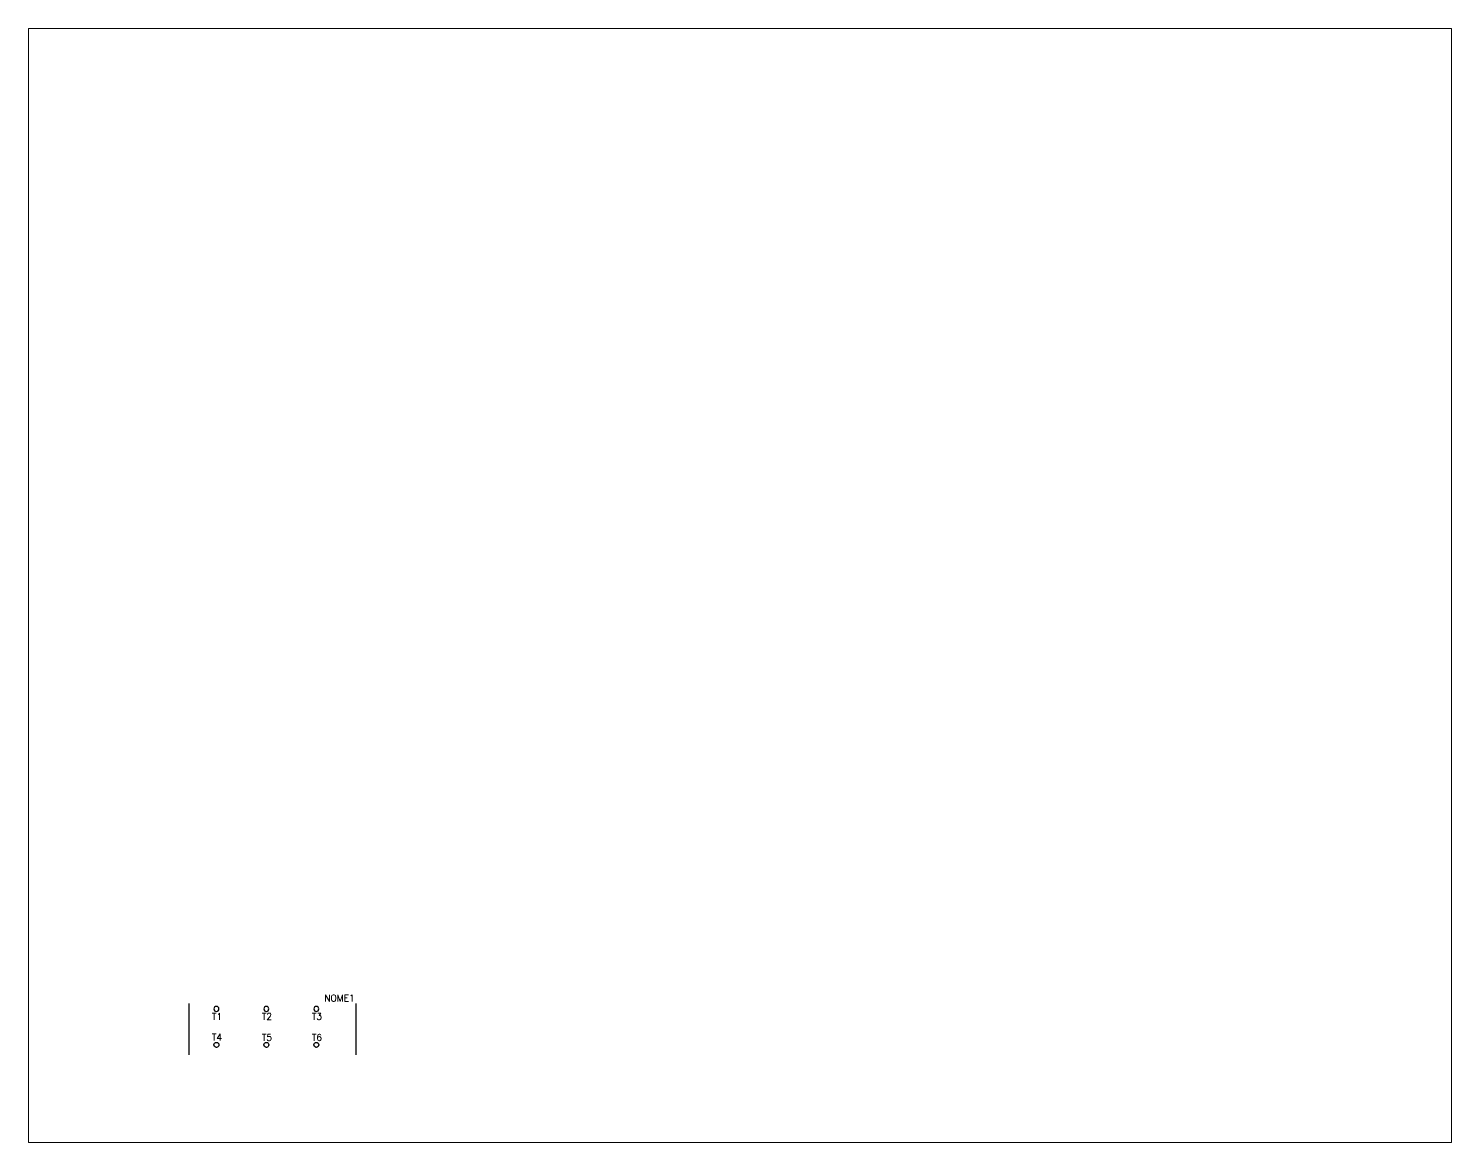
# Paper-space layout 'Layout1' of a CAD drawing. Extents: x 1.03 to 9.28, y 0.81 to 7.27.
# The model-space entities are those that its viewports show. They can reach past a viewport. Long polylines and large blocks are cut down to what shows.
import ezdxf
from ezdxf.enums import TextEntityAlignment as Align

# ---------------------------------------------------------------- set-up
doc = ezdxf.new("R2010")
doc.units = 0
doc.header["$LTSCALE"] = 10
doc.header["$MEASUREMENT"] = 0
doc.layers.get('0').update_dxf_attribs({"linetype": 'CONTINUOUS'})
doc.styles.add('ROMANS', font='romans.shx', dxfattribs={"height": 0.2})

# ---------------------------------------------------------------- blocks, each defined once
blk = doc.blocks.new('CON3')
blk.add_circle((0, 0), 1)

msp = doc.modelspace()

# ---------------------------------------------------------------- linework, layer by layer
at = {"color": 7}
for p, q in [((44.51, 22.92), (44.51, 7.55)), ((94.77, 7.55), (94.77, 22.92))]:
    msp.add_line(p, q, dxfattribs=at)
at = {"lineweight": 5}
for p, q in [((52.79, 22.06), (52.79, 22.16)), ((67.79, 22.06), (67.79, 22.16)), ((82.79, 22.06), (82.79, 22.16)), ((52.79, 9.77), (52.79, 9.67)), ((67.79, 9.77), (67.79, 9.67)), ((82.79, 9.77), (82.79, 9.67))]:
    msp.add_line(p, q, dxfattribs=at)

# ---------------------------------------------------------------- block references
at = {"color": 7, "xscale": -0.75, "yscale": 0.75, "zscale": 0.75, "rotation": 180}
for p in [(52.79, 21.31), (67.79, 21.31), (82.79, 21.31)]:
    msp.add_blockref('CON3', p, dxfattribs=at)
at = {"color": 7, "xscale": 0.75, "yscale": 0.75, "zscale": 0.75}
for p in [(52.79, 10.52), (67.79, 10.52), (82.79, 10.52)]:
    msp.add_blockref('CON3', p, dxfattribs=at)

# ---------------------------------------------------------------- texts
at = {"lineweight": 5, "style": 'ROMANS', "flags": 4}
msp.add_attdef('NOME1', text='NOME1', height=2, dxfattribs=at).set_placement((94.33, 24.59), align=Align.MIDDLE_RIGHT)
at = {"style": 'ROMANS', "flags": 4}
for tag, p in [('T1', (51.42, 19.05)), ('T2', (66.42, 19.09)), ('T3', (81.42, 19.09)), ('T4', (51.42, 12.79)), ('T5', (66.42, 12.75)), ('T6', (81.42, 12.75))]:
    msp.add_attdef(tag, text='', height=2, dxfattribs=at).set_placement(p, align=Align.MIDDLE_LEFT)

psp = doc.layouts.get("Layout1")

# ---------------------------------------------------------------- viewports
at = {"layer": '0', "view_target_point": (-23.7891, -51.5)}
psp.add_viewport(center=(5.1562, 4.0382), size=(8.25, 6.461111), view_center_point=(233.7877, 200), view_height=334.634538, dxfattribs=at)

doc.saveas('drawing.dxf')
